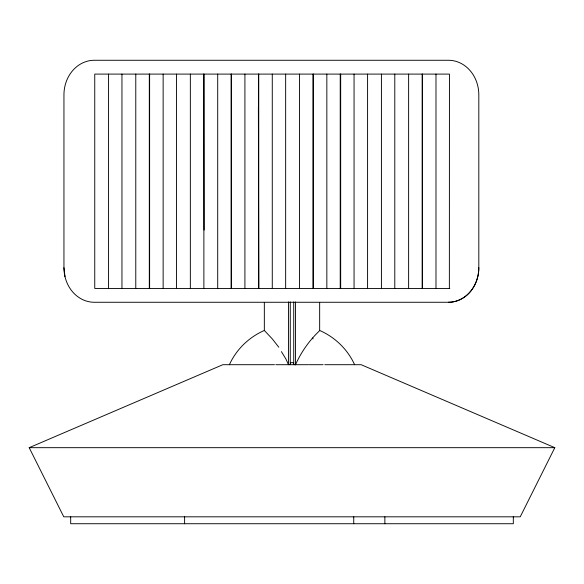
<?xml version="1.0" encoding="UTF-8"?>
<svg xmlns="http://www.w3.org/2000/svg" width="584" height="584" viewBox="0 0 584 584"><rect width="100%" height="100%" fill="white"/><g stroke="black" fill="none" stroke-linecap="round" stroke-linejoin="round"><path stroke-width="0.88" d="M288.511 301.884L288.474 364.701L285.999 359.175L281.422 351.641M295.526 364.701C301.103 352.254 309.17 340.654 318.952 331.362L319.66 330.456C334.946 337.114 347.743 349.473 354.605 364.701M229.395 364.701C236.257 349.473 249.054 337.114 264.34 330.456L272.275 338.888L278.809 347.232M324.762 364.701L361.146 364.701L554.8 447.673L520.227 516.818L63.773 516.818L29.2 447.673L222.854 364.701L274.465 364.701M290.27 364.394L289.124 364.701M290.27 362.993L292 362.533L293.73 362.993M449.811 288.438L94.747 288.438L94.747 74.095L449.446 74.095L449.366 288.438M448.41 302.271L94.345 302.271A34.573 30.397 -90 0 1 63.948 267.698L63.948 94.834A34.573 30.397 90 0 1 94.345 60.269L448.41 60.269A34.573 30.397 -90 0 1 478.814 94.834L478.814 267.698A34.573 30.397 90 0 1 448.41 302.271A34.573 30.397 -90 0 0 478.814 267.698M275.794 364.701L308.206 364.701M308.907 364.701L323.105 364.701M29.2 447.673L554.8 447.673M293.73 364.394L294.876 364.701M312.287 338.245L313.046 338.888L312.455 338.092M64.985 276.648L63.948 267.698M258.383 106.93L258.748 288.438L258.748 74.095M203.918 74.095L204.108 230.067M513.314 516.818L513.314 523.731L70.686 523.731L70.686 516.818M435.985 74.095L435.985 288.438M422.451 74.095L422.451 288.438M422.152 74.095L422.152 288.438M408.625 74.095L408.625 288.438M394.791 74.095L394.791 288.438M384.863 516.818L384.863 523.731M381.418 74.095L381.418 288.438M367.584 74.095L367.584 288.438M354.057 74.095L354.057 288.438M353.743 516.818L353.743 523.731M340.676 74.095L340.676 288.438M340.224 74.095L340.224 288.438M326.843 74.095L326.843 288.438M319.66 302.439L319.66 330.456M313.316 74.095L313.316 288.438M313.017 74.095L313.017 288.438M299.49 74.095L299.49 288.438M295.46 301.95L295.46 364.861M293.73 301.935L293.73 364.701M290.27 301.935L290.27 364.701M285.656 74.095L285.656 288.438M272.275 74.095L272.275 288.438M264.34 302.439L264.34 330.456M258.449 74.095L258.449 288.438M244.915 74.095L244.915 288.438M231.534 74.095L231.534 288.438M231.089 74.095L231.089 288.438M217.708 74.095L217.708 288.438M203.882 74.095L203.882 288.438M190.347 74.095L190.347 288.438M184.61 516.818L184.61 523.731M176.521 74.095L176.521 288.438M163.14 74.095L163.14 288.438M149.613 74.095L149.613 288.438M149.314 74.095L149.314 288.438M135.78 74.095L135.78 288.438M121.954 74.095L121.954 288.438M108.573 74.095L108.573 288.438"/></g></svg>
